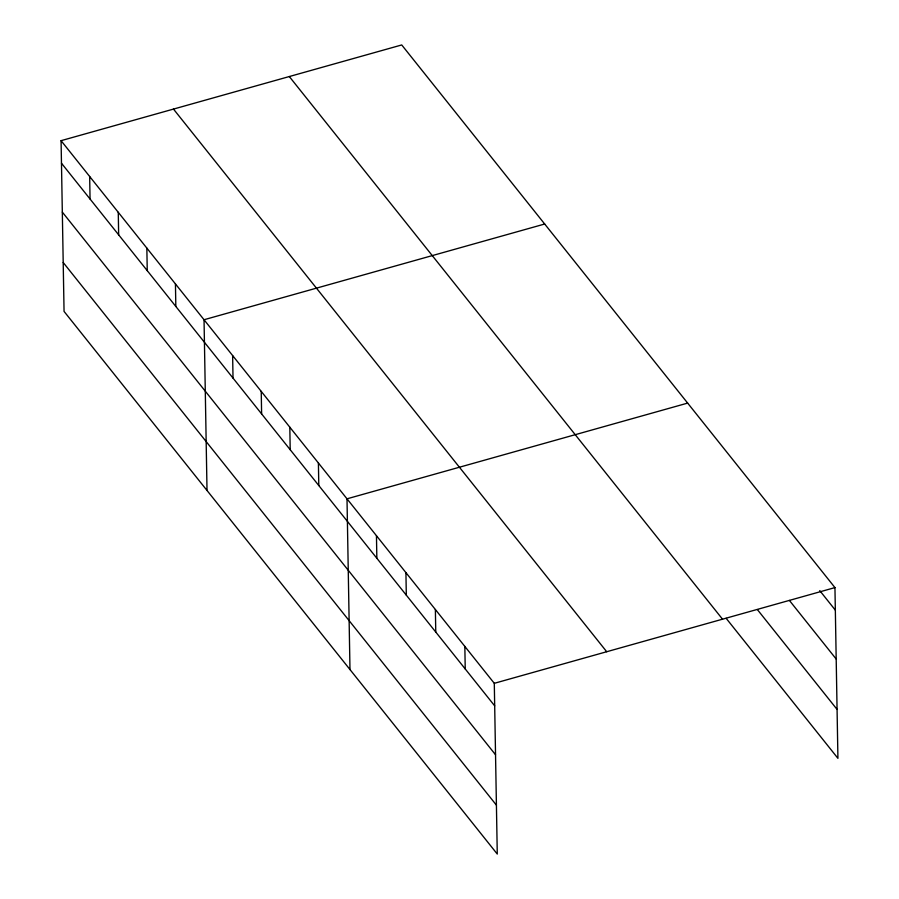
<?xml version="1.0" encoding="UTF-8"?>
<svg xmlns="http://www.w3.org/2000/svg" width="899" height="899" viewBox="0 0 899 899"><rect width="100%" height="100%" fill="white"/><g stroke="black" fill="none" stroke-linecap="round" stroke-linejoin="round"><path stroke-width="1.35" d="M61.076 140.671L494.293 683.319L497.271 854.05L64.054 311.402L61.076 140.671L401.729 44.95L834.946 587.598L837.924 758.329L726.156 618.321M544.682 224.02L204.039 319.741L207.017 490.472M687.645 403.1L347.003 498.821L349.981 669.553M494.293 683.319L834.946 587.598M819.742 590.598L835.34 610.14M789.401 600.431L836.194 659.046M757.363 609.578L837.07 709.423M289.309 76.539L722.526 619.186M173.485 109.082L606.713 651.73M61.469 163.213L494.686 705.861M62.323 212.108L495.54 754.767M63.2 262.497L496.417 805.144M464.839 646.426L465.233 668.957M435.374 609.522L435.768 632.053M405.921 572.618L406.314 595.16M376.456 535.725L376.85 558.257M318.403 463.007L318.797 485.539M289.815 427.194L290.208 449.725M261.227 391.38L261.62 413.911M232.627 355.554L233.021 378.097M175.44 283.927L175.833 306.469M146.852 248.113L147.245 270.655M118.263 212.299L118.657 234.841M89.664 176.485L90.057 199.027"/></g></svg>
